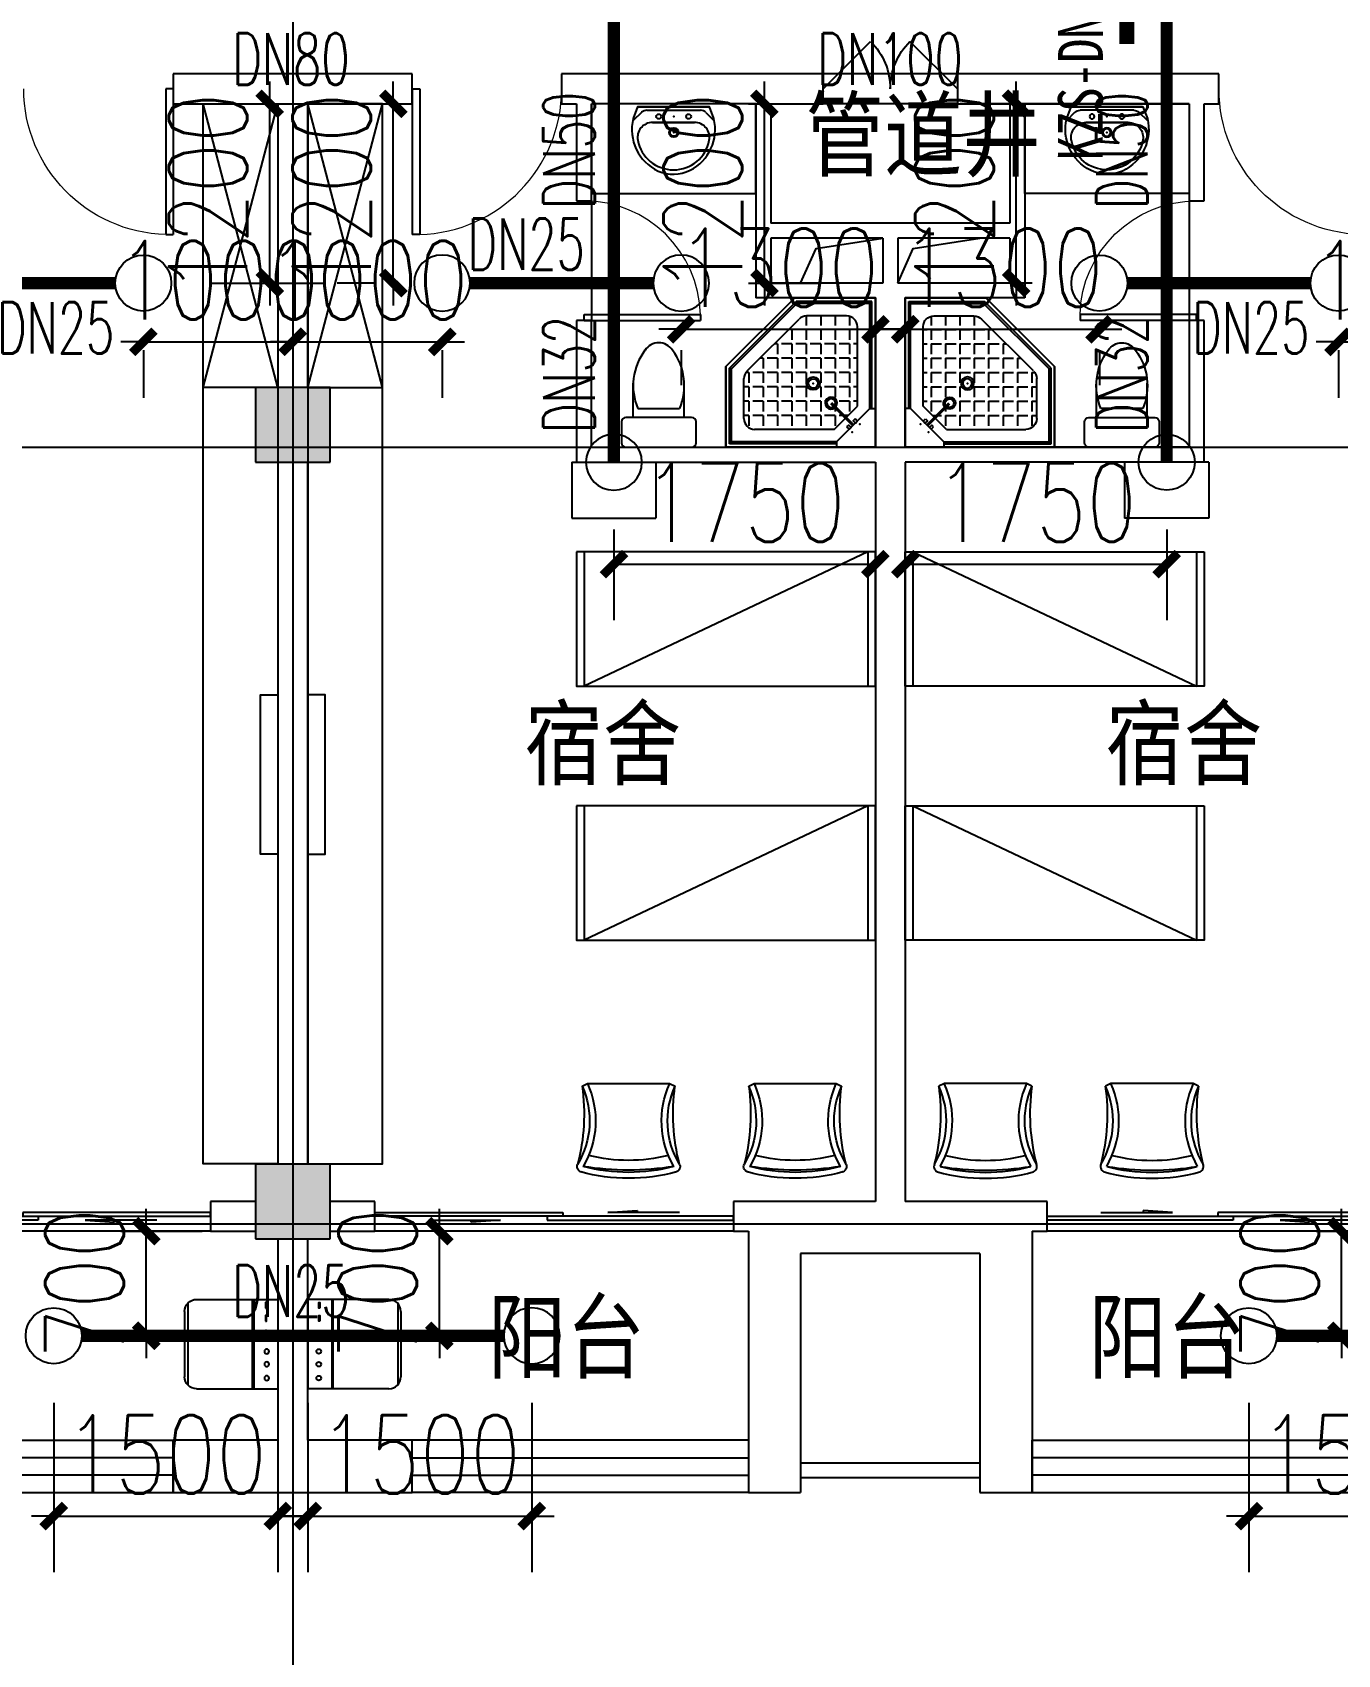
# Model space of a CAD drawing. Extents: x 0 to 2838408, y -923048 to 203859.
# Drawn here: x 2687520 to 2696256, y -549743 to -538880 of the extents above; entities that cross this region are included whole.
import ezdxf
from ezdxf.enums import TextEntityAlignment as Align

# ---------------------------------------------------------------- set-up
doc = ezdxf.new("R2010")
doc.units = 0
doc.header["$LTSCALE"] = 1000
for name, color, linetype in [('A-Fixt', 81, 'Continuous'), ('CLAYER', 7, 'Continuous'), ('COLUMN', 9, 'Continuous'), ('DOOR_FIRE', 4, 'Continuous'), ('DOTE', 8, 'Continuous'), ('E2-栏杆', 92, 'Continuous'), ('EQUIP_喷头', 7, 'Continuous'), ('PIPE-喷淋', 6, 'Continuous'), ('PUB_HATCH', 8, 'Continuous'), ('PUB_TEXT', 7, 'Continuous'), ('TEXT_喷淋', 7, 'Continuous'), ('TWT_DIM', 3, 'Continuous'), ('WALL', 9, 'Continuous'), ('WINDOW', 4, 'Continuous'), ('XREF', 8, 'Continuous'), ('抗震支吊架', 2, 'Continuous'), ('洁具', 213, 'Continuous'), ('配景', 3, 'Continuous')]:
    doc.layers.add(name, color=color, linetype=linetype)
doc.styles.add('_TCH_DIM_T3', font='SIMPLEX', dxfattribs={"width": 0.75, "bigfont": 'HZTXT'})
doc.styles.add('_TWT_PIPEDN', font='SIMPLEX', dxfattribs={"width": 0.8, "height": 2.3, "bigfont": 'HZTXT'})
doc.styles.add('kzcad', font='', dxfattribs={"width": 0.8})
doc.styles.get("Standard").update_dxf_attribs({"font": 'geniso.shx', "bigfont": 'hztxt.shx'})
doc.styles.get('kzcad').set_extended_font_data('SimSun')
doc.dimstyles.new('_TWT_ARCH&&150', dxfattribs={"dimtxt": 525, "dimasz": 150, "dimexe": 375, "dimexo": 450, "dimgap": 150, "dimtad": 1, "dimdec": 0, "dimzin": 0, "dimdsep": 46, "dimtxsty": '_TCH_DIM_T3', "dimblk": 'ARCHTICK', "dimcen": 0.09, "dimclrt": 7, "dimazin": 2, "dimtfac": 1, "dimtdec": 0, "dimtix": 1, "dimtmove": 2, "dimatfit": 3, "dimfxl": 1, "dimtolj": 1, "dimtzin": 0, "dimarcsym": 0})

# ---------------------------------------------------------------- blocks, each defined once
blk = doc.blocks.new('1F平面-CAD导入_dwg_Drawing4_t3_dwg_$plan$00001613-474159-1F-927810-1F')
at = {"layer": '洁具'}
for p, q in [((-30, 250), (-170, 250)), ((-200, 170), (-430, 170)), ((-260, -140), (-260, 140)), ((-200, -170), (-200, -220)), ((-170, -250), (-30, -250))]:
    blk.add_line(p, q, dxfattribs=at)
for points in [[(-200, 220), (-200, 170), (-200, -170), (-430, -170)], [(0, -220), (0, 220)]]:
    blk.add_lwpolyline(points, dxfattribs=at)
for centre, radius, start, end in [((-170, 220), 30, 90, 180), ((-30, 220), 30, 0, 90), ((-413, -227), 398, 67.4505, 126.6381), ((-590, 0), 110, 123.4509, 236.5491), ((-413, 227), 398, 233.3619, 292.5495), ((-170, -220), 30, 180, 270), ((-30, -220), 30, 270, 0)]:
    blk.add_arc(centre, radius, start, end, dxfattribs=at)
blk = doc.blocks.new('$lvtry$00000169')
at = {"color": 0}
for p, q in [((259, -36), (259, 0)), ((259, -36), (36, -259)), ((259, -24), (976, -24)), ((259, -36), (964, -36)), ((964, -36), (976, -24)), ((964, -36), (964, -525)), ((976, -24), (976, -530)), ((276, -120), (120, -276)), ((144, -151), (291, -298)), ((151, -144), (298, -291)), ((183, -213), (205, -213)), ((220, -213), (243, -213)), ((270, -213), (270, -143)), ((270, -213), (340, -213)), ((276, -120), (808, -120)), ((366, -213), (366, -143)), ((366, -213), (436, -213)), ((462, -213), (462, -143)), ((462, -213), (532, -213)), ((558, -213), (558, -143)), ((558, -213), (628, -213)), ((655, -213), (655, -143)), ((655, -213), (725, -213)), ((751, -213), (751, -143)), ((751, -213), (821, -213)), ((847, -213), (847, -143)), ((847, -213), (880, -213)), ((880, -192), (880, -460)), ((36, -259), (0, -259)), ((24, -259), (24, -976)), ((36, -259), (36, -964)), ((120, -276), (120, -808)), ((120, -309), (147, -309)), ((173, -309), (173, -239)), ((173, -309), (243, -309)), ((270, -263), (270, -239)), ((334, -309), (340, -309)), ((366, -309), (366, -239)), ((366, -309), (436, -309)), ((462, -309), (462, -239)), ((462, -309), (532, -309)), ((558, -309), (558, -239)), ((558, -309), (628, -309)), ((655, -309), (655, -239)), ((655, -309), (725, -309)), ((751, -309), (751, -239)), ((751, -309), (821, -309)), ((847, -309), (847, -239)), ((847, -309), (880, -309)), ((120, -405), (147, -405)), ((173, -405), (173, -335)), ((173, -405), (243, -405)), ((173, -501), (173, -431)), ((270, -405), (270, -335)), ((270, -405), (340, -405)), ((270, -501), (270, -431)), ((366, -405), (366, -335)), ((366, -405), (379, -405)), ((366, -501), (366, -431)), ((462, -405), (462, -335)), ((462, -405), (532, -405)), ((462, -501), (462, -431)), ((558, -405), (558, -335)), ((558, -405), (628, -405)), ((558, -501), (558, -431)), ((655, -405), (655, -335)), ((655, -405), (725, -405)), ((655, -501), (655, -431)), ((751, -405), (751, -335)), ((751, -405), (821, -405)), ((751, -501), (751, -431)), ((847, -405), (847, -335)), ((847, -405), (880, -405)), ((847, -501), (847, -431)), ((120, -501), (147, -501)), ((173, -501), (243, -501)), ((173, -598), (173, -528)), ((270, -501), (340, -501)), ((270, -598), (270, -528)), ((366, -501), (436, -501)), ((366, -598), (366, -528)), ((462, -501), (532, -501)), ((462, -598), (462, -528)), ((859, -511), (511, -859)), ((964, -525), (525, -964)), ((976, -530), (530, -976)), ((558, -501), (628, -501)), ((558, -598), (558, -528)), ((655, -501), (725, -501)), ((655, -598), (655, -528)), ((751, -501), (821, -501)), ((751, -598), (751, -528)), ((847, -501), (867, -501)), ((964, -525), (976, -530)), ((120, -598), (147, -598)), ((173, -598), (243, -598)), ((173, -694), (173, -624)), ((270, -598), (340, -598)), ((270, -694), (270, -624)), ((366, -598), (436, -598)), ((366, -694), (366, -624)), ((462, -598), (532, -598)), ((462, -694), (462, -624)), ((558, -598), (628, -598)), ((558, -694), (558, -624)), ((655, -598), (725, -598)), ((655, -694), (655, -624)), ((751, -598), (773, -598)), ((120, -694), (147, -694)), ((173, -694), (243, -694)), ((173, -790), (173, -720)), ((270, -694), (340, -694)), ((270, -790), (270, -720)), ((366, -694), (436, -694)), ((366, -790), (366, -720)), ((462, -694), (532, -694)), ((462, -790), (462, -720)), ((558, -694), (628, -694)), ((558, -790), (558, -720)), ((655, -694), (676, -694)), ((120, -790), (147, -790)), ((173, -790), (243, -790)), ((173, -878), (173, -816)), ((270, -790), (340, -790)), ((270, -880), (270, -816)), ((366, -790), (436, -790)), ((366, -880), (366, -816)), ((462, -790), (532, -790)), ((462, -880), (462, -816)), ((558, -790), (580, -790)), ((36, -964), (24, -976)), ((24, -976), (530, -976)), ((36, -964), (525, -964)), ((192, -880), (460, -880)), ((525, -964), (530, -976))]:
    blk.add_line(p, q, dxfattribs=at)
blk.add_lwpolyline([(0, 0), (0, -1000), (540, -1000), (1000, -540), (1000, 0)], close=True)
for points in [[(0, 0), (0, -1000)], [(0, 0), (1000, 0)], [(1000, 0), (1000, -540)], [(136, -190), (148, -178), (132, -162), (121, -174)], [(190, -136), (178, -148), (162, -132), (174, -121)], [(1000, -540), (540, -1000)], [(0, -1000), (540, -1000)]]:
    blk.add_lwpolyline(points, close=True, dxfattribs=at)
for radius in [43.8, 31.1]:
    blk.add_circle((416, -428), radius, dxfattribs=at)
for centre, radius, start, end in [((808, -192), 72, 0, 90), ((296, -296), 40.6, 142.583, 128.4197), ((296, -296), 28.6, 145.828, 125.6599), ((808, -460), 72, 315, 0), ((192, -808), 72, 180, 270), ((460, -808), 72, 270, 315)]:
    blk.add_arc(centre, radius, start, end, dxfattribs=at)
for p in [(156, -102, 0), (103, -156, 0), (416, -428, 0)]:
    blk.add_point(p, dxfattribs=at)
blk = doc.blocks.new('$lvtry$00000178')
at = {"color": 0}
for p, q in [((-238, 0), (238, 0)), ((-214, -36), (-272, -91)), ((-180, -23), (180, -23)), ((-142, -105), (140, -105)), ((140, -105), (-142, -105)), ((216, -37), (268, -91))]:
    blk.add_line(p, q, dxfattribs=at)
blk.add_lwpolyline([(-104, -430, 0.224698), (110, -425, 0.348046), (269, -79), (239, 0), (-241, 0), (-271, -79, 0.356844)], format="xyb", close=True, dxfattribs=at)
for centre, radius in [((-100, -65), 16.3), ((100, -65), 16.3), ((1, -172), 31.6)]:
    blk.add_circle(centre, radius, dxfattribs=at)
at = {"color": 0, "lineweight": 13}
blk.add_circle((1, -172), 23, dxfattribs=at)
at = {"color": 0}
for centre, radius, start, end in [((-142, -205), 100, 90, 190.5602), ((-180, -73), 50, 90, 133.181), ((140, -205), 100, 349.4398, 90), ((180, -73), 50, 44.5607, 90), ((-1, -179), 243, 190.5602, 349.4398)]:
    blk.add_arc(centre, radius, start, end, dxfattribs=at)
for p in [(0, -65), (1, -172)]:
    blk.add_point(p, dxfattribs=at)
blk = doc.blocks.new('A$C70365C93')
at = {"layer": '洁具'}
blk.add_lwpolyline([(-1900, 2300), (-1900, 1700), (-800, 1700), (-800, 2300)], close=True, dxfattribs=at)
blk.add_blockref('$lvtry$00000178', (-1350, 2280), dxfattribs=at)
at = {"layer": '洁具', "rotation": 180}
blk.add_blockref('$lvtry$00000169', (0, 0), dxfattribs=at)
at = {"layer": '洁具', "extrusion": (0, 0, -1), "xscale": -1, "zscale": -1, "rotation": 90}
blk.add_blockref('1F平面-CAD导入_dwg_Drawing4_t3_dwg_$plan$00001613-474159-1F-927810-1F', (1450, 0), dxfattribs=at)
blk = doc.blocks.new('单人床')
at = {"layer": 'A-Fixt'}
for p, q in [((47774, 13973), (48674, 13973)), ((47774, 12073), (48674, 13973)), ((47774, 12073), (48674, 12073))]:
    blk.add_line(p, q, dxfattribs=at)
blk.add_lwpolyline([(47774, 14023), (48674, 14023), (48674, 12023), (47774, 12023), (47774, 14023)], dxfattribs=at)
blk = doc.blocks.new('CH_AP01')
for p, q in [((-311, 17), (-275, 0)), ((-275, 0), (275, 0)), ((275, 0), (311, 17))]:
    blk.add_line(p, q)
for centre, radius, start, end in [((-307, 555), 37.8, 100.1859, 202.8359), ((0, -579), 1213, 74.7104, 105.2896), ((0, -579), 1173, 75.0287, 104.9713), ((0, -1278), 1857, 80.611, 99.389), ((-824, 250), 603, 335.5038, 30.2691), ((824, 250), 603, 149.7309, 204.4962), ((307, 555), 37.8, 337.1641, 79.8141), ((-1658, 202), 1360, 352.1659, 14.4283), ((-824, 250), 563, 335.5038, 31.0903), ((0, -579), 1093, 75.8767, 104.1233), ((824, 250), 563, 148.9097, 204.4962), ((1658, 202), 1360, 165.5717, 187.8341)]:
    blk.add_arc(centre, radius, start, end)
blk = doc.blocks.new('A$C61295E98')
at = {"color": 3}
for p, q in [((544, 598), (0, 598)), ((0, 598), (0, 0)), ((161, 598), (161, 0)), ((170, 0), (170, 598)), ((603, 572), (603, 26)), ((624, 518), (624, 80)), ((544, 0), (0, 0))]:
    blk.add_line(p, q, dxfattribs=at)
for points in [[(82, 540), (75, 540), (75, 577), (82, 577)], [(82, 453), (75, 453), (75, 490), (82, 490)], [(82, 353), (75, 353), (75, 389), (82, 389)]]:
    blk.add_lwpolyline(points, close=True, dxfattribs=at)
for centre in [(74, 250), (74, 164), (74, 71)]:
    blk.add_circle(centre, 15.7, dxfattribs=at)
for centre, start, end in [((544, 518), 360, 90), ((544, 80), 270, 0)]:
    blk.add_arc(centre, 80, start, end, dxfattribs=at)
blk = doc.blocks.new('宿舍')
at = {"layer": 'A-Fixt'}
for p, q in [((47854, 13802), (48354, 15702)), ((48354, 13802), (47854, 15702)), ((47854, 13802), (48354, 13802))]:
    blk.add_line(p, q, dxfattribs=at)
for points in [[(47854, 8602), (48354, 8602), (48354, 15702), (47854, 15702)], [(47854, 10676), (47970, 10676), (47970, 11743), (47854, 11743)]]:
    blk.add_lwpolyline(points, close=True, dxfattribs=at)
at = {"xscale": -1, "rotation": 90}
for p in [(63677, 60475), (63677, 58775)]:
    blk.add_blockref('单人床', p, dxfattribs=at)
at = {"layer": 'A-Fixt', "xscale": -1, "rotation": 180}
for p in [(50002, 9140), (51117, 9140)]:
    blk.add_blockref('CH_AP01', p, dxfattribs=at)
at = {"layer": '配景', "color": 252}
blk.add_blockref('A$C61295E98', (47854, 7097), dxfattribs=at)
blk = doc.blocks.new('$DorLib2D$00000131')
at = {"color": 0, "linetype": 'Continuous'}
for p, q in [((0.15, 0.125), (0.2319, 0.1973)), ((0.2319, 0.1973), (0.2319, 0.125)), ((-0.5, 0.125), (-0.5, 0)), ((0.0192, 0.125), (-0.5, 0.125)), ((0.0192, 0), (0.0192, 0.125)), ((0.35, 0.125), (0.15, 0.125)), ((-0.5, 0), (0.0192, 0)), ((-0.024, 0), (0.5, 0)), ((-0.024, -0.125), (-0.024, 0)), ((0.5, 0), (0.5, -0.125)), ((-0.35, -0.125), (-0.15, -0.125)), ((-0.2319, -0.1973), (-0.2319, -0.125)), ((-0.15, -0.125), (-0.2319, -0.1973)), ((0.5, -0.125), (-0.024, -0.125))]:
    blk.add_line(p, q, dxfattribs=at)
blk = doc.blocks.new('$WINLIB2D$00000001')
at = {"color": 0}
for points in [[(-0.5, 0.5), (-0.5, -0.5)], [(-0.5, 0.5), (0.5, 0.5)], [(0.5, -0.5), (0.5, 0.5)], [(0.5, 0.1667), (-0.5, 0.1667)], [(0.5, -0.1667), (-0.5, -0.1667)], [(-0.5, -0.5), (0.5, -0.5)]]:
    blk.add_lwpolyline(points, dxfattribs=at)
blk = doc.blocks.new('$DorLib2D$00000116')
at = {"color": 0}
for p, q in [((-0.5, 0), (-0.146, 0.354)), ((0.5, 0), (0.146, 0.354))]:
    blk.add_line(p, q, dxfattribs=at)
for centre, start, end in [((-0.5, 0), 0, 45), ((0.5, 0), 135, 180)]:
    blk.add_arc(centre, 0.5, start, end, dxfattribs=at)
blk = doc.blocks.new('$DorLib2D$00000001')
for p, q in [((0.45, 0.975), (0.5, 0.975)), ((0.45, 0), (0.45, 0.975)), ((0.5, 0), (0.5, 0.975)), ((0.5, 0), (0.45, 0))]:
    blk.add_line(p, q)
at = {"lineweight": 13}
blk.add_arc((0.475, 0), 0.975, 91.4693, 180, dxfattribs=at)
blk = doc.blocks.new('3F1')
at = {"layer": 'PUB_HATCH'}
for points in [[(2352966.7, -541758.3), (2353466.7, -541758.3), (2353466.7, -541258.3), (2352966.7, -541258.3)], [(2352966.7, -546958.3), (2353466.7, -546958.3), (2353466.7, -546458.3), (2352966.7, -546458.3)]]:
    blk.add_hatch(color=256, dxfattribs=at).paths.add_polyline_path(points)
for points in [[(2356616.7, -540558.3), (2356720.3, -540328), (2357166.7, -540258.3)], [(2357266.7, -540558.3), (2357370.3, -540328), (2357816.7, -540258.3)]]:
    blk.add_lwpolyline(points)
at = {"layer": 'COLUMN'}
for p, q in [((2353466.7, -541258.3), (2352966.7, -541258.3)), ((2352966.7, -541258.3), (2352966.7, -541758.3)), ((2353466.7, -541758.3), (2353466.7, -541258.3)), ((2352966.7, -541758.3), (2353466.7, -541758.3)), ((2353466.7, -546458.3), (2352966.7, -546458.3)), ((2352966.7, -546458.3), (2352966.7, -546958.3)), ((2353466.7, -546958.3), (2353466.7, -546458.3)), ((2352966.7, -546958.3), (2353466.7, -546958.3))]:
    blk.add_line(p, q, dxfattribs=at)
at = {"layer": 'DOOR_FIRE'}
for p, q in [((2357666.7, -539158.3), (2356766.7, -539158.3)), ((2357666.7, -539358.3), (2356766.7, -539358.3))]:
    blk.add_line(p, q, dxfattribs=at)
at = {"layer": 'DOTE'}
for p, q in [((2353216.7, -467258.3), (2353216.7, -550458.3)), ((2343216.7, -541658.3), (2453916.7, -541658.3)), ((2343216.7, -546858.3), (2453916.7, -546858.3)), ((2343216.7, -546858.3), (2453916.7, -546858.3))]:
    blk.add_line(p, q, dxfattribs=at)
at = {"layer": 'E2-栏杆'}
for points in [[(2356616.7, -548458.3), (2357816.7, -548458.3)], [(2356616.7, -548558.3), (2357816.7, -548558.3)]]:
    blk.add_lwpolyline(points, dxfattribs=at)
at = {"layer": 'WALL'}
for p, q in [((2353216.7, -539158.3), (2352416.7, -539158.3)), ((2352416.7, -539158.3), (2352416.7, -539358.3)), ((2354016.7, -539158.3), (2353216.7, -539158.3)), ((2354016.7, -539358.3), (2354016.7, -539158.3)), ((2355116.7, -539158.3), (2355016.7, -539158.3)), ((2355016.7, -539158.3), (2355016.7, -539358.3)), ((2356316.7, -539158.3), (2355116.7, -539158.3)), ((2356766.7, -539158.3), (2356316.7, -539158.3)), ((2356766.7, -539358.3), (2356766.7, -539158.3)), ((2358116.7, -539158.3), (2357666.7, -539158.3)), ((2357666.7, -539158.3), (2357666.7, -539358.3)), ((2359316.7, -539158.3), (2358116.7, -539158.3)), ((2359416.7, -539158.3), (2359316.7, -539158.3)), ((2359416.7, -539358.3), (2359416.7, -539158.3)), ((2352416.7, -539358.3), (2353116.7, -539358.3)), ((2353116.7, -539358.3), (2353116.7, -541258.3)), ((2353316.7, -539358.3), (2354016.7, -539358.3)), ((2353316.7, -539358.3), (2353316.7, -541258.3)), ((2355016.7, -539358.3), (2355116.7, -539358.3)), ((2355116.7, -539358.3), (2355116.7, -540008.3)), ((2356316.7, -539358.3), (2355216.7, -539358.3)), ((2355216.7, -540008.3), (2355216.7, -539358.3)), ((2356316.7, -539358.3), (2356316.7, -540158.3)), ((2356416.7, -539358.3), (2356766.7, -539358.3)), ((2356416.7, -539358.3), (2356416.7, -540158.3)), ((2357666.7, -539358.3), (2358016.7, -539358.3)), ((2358016.7, -539358.3), (2358016.7, -540158.3)), ((2359216.7, -539358.3), (2358116.7, -539358.3)), ((2358116.7, -539358.3), (2358116.7, -540158.3)), ((2359216.7, -539358.3), (2359216.7, -540008.3)), ((2359316.7, -540008.3), (2359316.7, -539358.3)), ((2359316.7, -539358.3), (2359416.7, -539358.3)), ((2355116.7, -540008.3), (2355216.7, -540008.3)), ((2359216.7, -540008.3), (2359316.7, -540008.3)), ((2356316.7, -540158.3), (2356316.7, -540658.3)), ((2357216.7, -540158.3), (2356416.7, -540158.3)), ((2358016.7, -540158.3), (2357216.7, -540158.3)), ((2358116.7, -540158.3), (2358116.7, -540658.3)), ((2357166.7, -540258.3), (2356416.7, -540258.3)), ((2356416.7, -540258.3), (2356416.7, -540558.3)), ((2357166.7, -540258.3), (2357166.7, -540558.3)), ((2358016.7, -540258.3), (2357266.7, -540258.3)), ((2357266.7, -540258.3), (2357266.7, -540558.3)), ((2358016.7, -540258.3), (2358016.7, -540558.3)), ((2357166.7, -540558.3), (2356416.7, -540558.3)), ((2358016.7, -540558.3), (2357266.7, -540558.3)), ((2357116.7, -540658.3), (2356316.7, -540658.3)), ((2357116.7, -540658.3), (2357116.7, -541658.3)), ((2357316.7, -540658.3), (2357316.7, -541658.3)), ((2358116.7, -540658.3), (2357316.7, -540658.3)), ((2355216.7, -540808.3), (2355116.7, -540808.3)), ((2355116.7, -540808.3), (2355116.7, -541758.3)), ((2355216.7, -541658.3), (2355216.7, -540808.3)), ((2359316.7, -540808.3), (2359216.7, -540808.3)), ((2359216.7, -540808.3), (2359216.7, -541658.3)), ((2359316.7, -541758.3), (2359316.7, -540808.3)), ((2355216.7, -541658.3), (2357116.7, -541658.3)), ((2359216.7, -541658.3), (2357316.7, -541658.3)), ((2353116.7, -541758.3), (2353116.7, -546458.3)), ((2353316.7, -541758.3), (2353316.7, -546458.3)), ((2355116.7, -541758.3), (2357116.7, -541758.3)), ((2357116.7, -541758.3), (2357116.7, -546708.3)), ((2359316.7, -541758.3), (2357316.7, -541758.3)), ((2357316.7, -541758.3), (2357316.7, -546708.3)), ((2352966.7, -546708.3), (2352666.7, -546708.3)), ((2352666.7, -546708.3), (2352666.7, -546908.3)), ((2353766.7, -546708.3), (2353466.7, -546708.3)), ((2353766.7, -546908.3), (2353766.7, -546708.3)), ((2356516.7, -546708.3), (2356166.7, -546708.3)), ((2356166.7, -546708.3), (2356166.7, -546908.3)), ((2357116.7, -546708.3), (2356516.7, -546708.3)), ((2357916.7, -546708.3), (2357316.7, -546708.3)), ((2358266.7, -546708.3), (2357916.7, -546708.3)), ((2358266.7, -546908.3), (2358266.7, -546708.3)), ((2352666.7, -546908.3), (2352966.7, -546908.3)), ((2353116.7, -546958.3), (2353116.7, -548308.3)), ((2353316.7, -546958.3), (2353316.7, -548308.3)), ((2353466.7, -546908.3), (2353766.7, -546908.3)), ((2356166.7, -546908.3), (2356266.7, -546908.3)), ((2356266.7, -546908.3), (2356266.7, -548308.3)), ((2358166.7, -546908.3), (2358166.7, -548308.3)), ((2358166.7, -546908.3), (2358266.7, -546908.3)), ((2356616.7, -547058.3), (2356616.7, -548658.3)), ((2357216.7, -547058.3), (2356616.7, -547058.3)), ((2357816.7, -547058.3), (2357216.7, -547058.3)), ((2357816.7, -547058.3), (2357816.7, -548658.3)), ((2353116.7, -548308.3), (2352416.7, -548308.3)), ((2352416.7, -548308.3), (2352416.7, -548658.3)), ((2354016.7, -548308.3), (2353316.7, -548308.3)), ((2354016.7, -548658.3), (2354016.7, -548308.3)), ((2356266.7, -548308.3), (2356266.7, -548658.3)), ((2358166.7, -548658.3), (2358166.7, -548308.3)), ((2352416.7, -548658.3), (2353216.7, -548658.3)), ((2353216.7, -548658.3), (2354016.7, -548658.3)), ((2356266.7, -548658.3), (2356616.7, -548658.3)), ((2357816.7, -548658.3), (2358166.7, -548658.3))]:
    blk.add_line(p, q, dxfattribs=at)
at = {"layer": 'WINDOW'}
for p, q in [((2355216.7, -540008.3), (2355216.7, -540808.3)), ((2359216.7, -540008.3), (2359216.7, -540808.3)), ((2352666.7, -546908.3), (2350266.7, -546908.3)), ((2356166.7, -546908.3), (2353766.7, -546908.3)), ((2360666.7, -546908.3), (2358266.7, -546908.3))]:
    blk.add_line(p, q, dxfattribs=at)
at = {"xscale": -1, "rotation": 359.9999999999999}
for name, p in [('宿舍', (2400970.6, -555059.9)), ('A$C70365C93', (2357316.7, -541658.3)), ('宿舍', (2408970.6, -555059.9))]:
    blk.add_blockref(name, p, dxfattribs=at)
for name, p in [('宿舍', (2305462.9, -555059.9)), ('A$C70365C93', (2357116.7, -541658.3))]:
    blk.add_blockref(name, p)
at = {"layer": 'DOOR_FIRE', "xscale": 900, "yscale": -900, "zscale": 200, "rotation": 179.9999999994664}
blk.add_blockref('$DorLib2D$00000116', (2357216.7, -539258.3), dxfattribs=at)
at = {"layer": 'WINDOW', "yscale": -1000}
for p, xscale, zscale in [((2351916.7, -539258.3), 1000, 1000), ((2354516.7, -539258.3), -1000, -1000), ((2359916.7, -539258.3), 1000, 1000)]:
    blk.add_blockref('$DorLib2D$00000001', p, dxfattribs=dict(at, xscale=xscale, zscale=zscale))
at = {"layer": 'WINDOW'}
for name, p, xscale, yscale, zscale, rotation in [('$DorLib2D$00000001', (2355166.7, -540408.3), 800, 800, 800, 269.9999999994664), ('$DorLib2D$00000001', (2359266.7, -540408.3), 800, -800, 800, 269.9999999994664), ('$DorLib2D$00000131', (2351466.7, -546808.3), -2400, 200, -2400, 180), ('$DorLib2D$00000131', (2354966.7, -546808.3), 2400, 200, 2400, 180), ('$DorLib2D$00000131', (2359466.7, -546808.3), -2400, 200, -2400, 180), ('$WINLIB2D$00000001', (2351291.7, -548483.3), -2249.999999993481, -350, -2249.999999993481, 180), ('$WINLIB2D$00000001', (2355141.7, -548483.3), 2249.999999993481, -350, 2249.999999993481, 180.000000000003), ('$WINLIB2D$00000001', (2359291.7, -548483.3), -2249.999999993481, -350, -2249.999999993481, 180)]:
    blk.add_blockref(name, p, dxfattribs=dict(at, xscale=xscale, yscale=yscale, zscale=zscale, rotation=rotation))
at = {"layer": 'CLAYER'}
blk.add_text('管道井', height=525, dxfattribs=at).set_placement((2356649.1, -539845.3))
at = {"layer": 'PUB_TEXT'}
for s, p in [('宿舍', (2354767.4, -543922.1)), ('宿舍', (2358657.4, -543922.1)), ('阳台', (2354523.9, -547896.3)), ('阳台', (2358543.8, -547896.3))]:
    blk.add_text(s, height=525, dxfattribs=at).set_placement(p)
blk = doc.blocks.new('_ArchTick')
at = {"color": 0, "linetype": 'ByBlock', "const_width": 0.4}
blk.add_lwpolyline([(-0.5, -0.5), (0.5, 0.5)], dxfattribs=at)
blk = doc.blocks.new('*D2176')
at = {"layer": 'Defpoints', "color": 0, "linetype": 'ByBlock', "transparency": 16777216}
for p in [(2693363, -540558), (2694663, -540558), (2694663, -540868)]:
    blk.add_point(p, dxfattribs=at)
at = {"layer": 'TWT_DIM', "color": 0, "linetype": 'ByBlock', "lineweight": -2, "transparency": 16777216}
for p, q in [((2693363, -540868), (2693213, -540868)), ((2693363, -540868), (2694663, -540868)), ((2694663, -540868), (2694813, -540868)), ((2693363, -541008), (2693363, -541243)), ((2694663, -541008), (2694663, -541243))]:
    blk.add_line(p, q, dxfattribs=at)
at = {"layer": 'TWT_DIM', "color": 0, "linetype": 'ByBlock', "lineweight": -2, "transparency": 16777216, "xscale": 150, "yscale": 150, "zscale": 150}
blk.add_blockref('_ArchTick', (2693363, -540868), dxfattribs=at)
at = {"layer": 'TWT_DIM', "color": 0, "linetype": 'ByBlock', "lineweight": -2, "transparency": 16777216, "xscale": 150, "yscale": 150, "zscale": 150, "rotation": 180}
blk.add_blockref('_ArchTick', (2694663, -540868), dxfattribs=at)
at = {"layer": 'TWT_DIM', "color": 7, "linetype": 'ByBlock', "transparency": 16777216, "insert": (2694013, -540456), "char_height": 525, "attachment_point": 5, "style": '_TCH_DIM_T3'}
blk.add_mtext('\\A1;1300', dxfattribs=at)
blk = doc.blocks.new('*D2177')
at = {"layer": 'Defpoints', "color": 0, "linetype": 'ByBlock', "transparency": 16777216}
for p in [(2691863, -540558), (2693163, -540558), (2693163, -540868)]:
    blk.add_point(p, dxfattribs=at)
at = {"layer": 'TWT_DIM', "color": 0, "linetype": 'ByBlock', "lineweight": -2, "transparency": 16777216}
for p, q in [((2691863, -540868), (2691713, -540868)), ((2691863, -540868), (2693163, -540868)), ((2693163, -540868), (2693313, -540868)), ((2691863, -541008), (2691863, -541243)), ((2693163, -541008), (2693163, -541243))]:
    blk.add_line(p, q, dxfattribs=at)
at = {"layer": 'TWT_DIM', "color": 0, "linetype": 'ByBlock', "lineweight": -2, "transparency": 16777216, "xscale": 150, "yscale": 150, "zscale": 150}
blk.add_blockref('_ArchTick', (2691863, -540868), dxfattribs=at)
at = {"layer": 'TWT_DIM', "color": 0, "linetype": 'ByBlock', "lineweight": -2, "transparency": 16777216, "xscale": 150, "yscale": 150, "zscale": 150, "rotation": 180}
blk.add_blockref('_ArchTick', (2693163, -540868), dxfattribs=at)
at = {"layer": 'TWT_DIM', "color": 7, "linetype": 'ByBlock', "transparency": 16777216, "insert": (2692513, -540456), "char_height": 525, "attachment_point": 5, "style": '_TCH_DIM_T3'}
blk.add_mtext('\\A1;1300', dxfattribs=at)
blk = doc.blocks.new('*D2219')
at = {"layer": 'Defpoints', "color": 0, "linetype": 'ByBlock', "transparency": 16777216}
for p in [(2695663, -547608), (2697163, -547608), (2697163, -548816)]:
    blk.add_point(p, dxfattribs=at)
at = {"layer": 'TWT_DIM', "color": 0, "linetype": 'ByBlock', "lineweight": -2, "transparency": 16777216}
for p, q in [((2695663, -548058), (2695663, -549191)), ((2697163, -548058), (2697163, -549191)), ((2695663, -548816), (2695513, -548816)), ((2695663, -548816), (2697163, -548816)), ((2697163, -548816), (2697313, -548816))]:
    blk.add_line(p, q, dxfattribs=at)
at = {"layer": 'TWT_DIM', "color": 0, "linetype": 'ByBlock', "lineweight": -2, "transparency": 16777216, "xscale": 150, "yscale": 150, "zscale": 150}
blk.add_blockref('_ArchTick', (2695663, -548816), dxfattribs=at)
at = {"layer": 'TWT_DIM', "color": 0, "linetype": 'ByBlock', "lineweight": -2, "transparency": 16777216, "xscale": 150, "yscale": 150, "zscale": 150, "rotation": 180}
blk.add_blockref('_ArchTick', (2697163, -548816), dxfattribs=at)
at = {"layer": 'TWT_DIM', "color": 7, "linetype": 'ByBlock', "transparency": 16777216, "insert": (2696413, -548403), "char_height": 525, "attachment_point": 5, "style": '_TCH_DIM_T3'}
blk.add_mtext('\\A1;1500', dxfattribs=at)
blk = doc.blocks.new('*D2220')
at = {"layer": 'Defpoints', "color": 0, "linetype": 'ByBlock', "transparency": 16777216}
for p in [(2695663, -546908), (2696282, -546908), (2695663, -547608)]:
    blk.add_point(p, dxfattribs=at)
at = {"layer": 'TWT_DIM', "color": 0, "linetype": 'ByBlock', "lineweight": -2, "transparency": 16777216}
for p, q in [((2696282, -546908), (2696282, -546758)), ((2696113, -546908), (2696657, -546908)), ((2696282, -547608), (2696282, -546908)), ((2696113, -547608), (2696657, -547608)), ((2696282, -547608), (2696282, -547758))]:
    blk.add_line(p, q, dxfattribs=at)
at = {"layer": 'TWT_DIM', "color": 0, "linetype": 'ByBlock', "lineweight": -2, "transparency": 16777216, "xscale": 150, "yscale": 150, "zscale": 150}
for p, rotation in [((2696282, -546908), 270), ((2696282, -547608), 90)]:
    blk.add_blockref('_ArchTick', p, dxfattribs=dict(at, rotation=rotation))
at = {"layer": 'TWT_DIM', "color": 7, "linetype": 'ByBlock', "transparency": 16777216, "insert": (2695869, -547258), "char_height": 525, "attachment_point": 5, "rotation": 90, "style": '_TCH_DIM_T3'}
blk.add_mtext('\\A1;700', dxfattribs=at)
blk = doc.blocks.new('*D2221')
at = {"layer": 'Defpoints', "color": 0, "linetype": 'ByBlock', "transparency": 16777216}
for p in [(2689363, -547608), (2690863, -547608), (2690863, -548816)]:
    blk.add_point(p, dxfattribs=at)
at = {"layer": 'TWT_DIM', "color": 0, "linetype": 'ByBlock', "lineweight": -2, "transparency": 16777216}
for p, q in [((2689363, -548058), (2689363, -549191)), ((2690863, -548058), (2690863, -549191)), ((2689363, -548816), (2689213, -548816)), ((2689363, -548816), (2690863, -548816)), ((2690863, -548816), (2691013, -548816))]:
    blk.add_line(p, q, dxfattribs=at)
at = {"layer": 'TWT_DIM', "color": 0, "linetype": 'ByBlock', "lineweight": -2, "transparency": 16777216, "xscale": 150, "yscale": 150, "zscale": 150}
blk.add_blockref('_ArchTick', (2689363, -548816), dxfattribs=at)
at = {"layer": 'TWT_DIM', "color": 0, "linetype": 'ByBlock', "lineweight": -2, "transparency": 16777216, "xscale": 150, "yscale": 150, "zscale": 150, "rotation": 180}
blk.add_blockref('_ArchTick', (2690863, -548816), dxfattribs=at)
at = {"layer": 'TWT_DIM', "color": 7, "linetype": 'ByBlock', "transparency": 16777216, "insert": (2690113, -548403), "char_height": 525, "attachment_point": 5, "style": '_TCH_DIM_T3'}
blk.add_mtext('\\A1;1500', dxfattribs=at)
blk = doc.blocks.new('*D2222')
at = {"layer": 'Defpoints', "color": 0, "linetype": 'ByBlock', "transparency": 16777216}
for p in [(2690244, -546908), (2690863, -546908), (2690863, -547608)]:
    blk.add_point(p, dxfattribs=at)
at = {"layer": 'TWT_DIM', "color": 0, "linetype": 'ByBlock', "lineweight": -2, "transparency": 16777216}
for p, q in [((2690244, -546908), (2690244, -546758)), ((2690413, -546908), (2689869, -546908)), ((2690244, -547608), (2690244, -546908)), ((2690413, -547608), (2689869, -547608)), ((2690244, -547608), (2690244, -547758))]:
    blk.add_line(p, q, dxfattribs=at)
at = {"layer": 'TWT_DIM', "color": 0, "linetype": 'ByBlock', "lineweight": -2, "transparency": 16777216, "xscale": 150, "yscale": 150, "zscale": 150}
for p, rotation in [((2690244, -546908), 270), ((2690244, -547608), 90)]:
    blk.add_blockref('_ArchTick', p, dxfattribs=dict(at, rotation=rotation))
at = {"layer": 'TWT_DIM', "color": 7, "linetype": 'ByBlock', "transparency": 16777216, "insert": (2689831, -547258), "char_height": 525, "attachment_point": 5, "rotation": 90, "style": '_TCH_DIM_T3'}
blk.add_mtext('\\A1;700', dxfattribs=at)
blk = doc.blocks.new('*D2223')
at = {"layer": 'Defpoints', "color": 0, "linetype": 'ByBlock', "transparency": 16777216}
for p in [(2687663, -547608), (2689163, -547608), (2689163, -548816)]:
    blk.add_point(p, dxfattribs=at)
at = {"layer": 'TWT_DIM', "color": 0, "linetype": 'ByBlock', "lineweight": -2, "transparency": 16777216}
for p, q in [((2687663, -548058), (2687663, -549191)), ((2689163, -548058), (2689163, -549191)), ((2687663, -548816), (2687513, -548816)), ((2687663, -548816), (2689163, -548816)), ((2689163, -548816), (2689313, -548816))]:
    blk.add_line(p, q, dxfattribs=at)
at = {"layer": 'TWT_DIM', "color": 0, "linetype": 'ByBlock', "lineweight": -2, "transparency": 16777216, "xscale": 150, "yscale": 150, "zscale": 150}
blk.add_blockref('_ArchTick', (2687663, -548816), dxfattribs=at)
at = {"layer": 'TWT_DIM', "color": 0, "linetype": 'ByBlock', "lineweight": -2, "transparency": 16777216, "xscale": 150, "yscale": 150, "zscale": 150, "rotation": 180}
blk.add_blockref('_ArchTick', (2689163, -548816), dxfattribs=at)
at = {"layer": 'TWT_DIM', "color": 7, "linetype": 'ByBlock', "transparency": 16777216, "insert": (2688413, -548403), "char_height": 525, "attachment_point": 5, "style": '_TCH_DIM_T3'}
blk.add_mtext('\\A1;1500', dxfattribs=at)
blk = doc.blocks.new('*D2224')
at = {"layer": 'Defpoints', "color": 0, "linetype": 'ByBlock', "transparency": 16777216}
for p in [(2687663, -546908), (2688282, -546908), (2687663, -547608)]:
    blk.add_point(p, dxfattribs=at)
at = {"layer": 'TWT_DIM', "color": 0, "linetype": 'ByBlock', "lineweight": -2, "transparency": 16777216}
for p, q in [((2688282, -546908), (2688282, -546758)), ((2688113, -546908), (2688657, -546908)), ((2688282, -547608), (2688282, -546908)), ((2688113, -547608), (2688657, -547608)), ((2688282, -547608), (2688282, -547758))]:
    blk.add_line(p, q, dxfattribs=at)
at = {"layer": 'TWT_DIM', "color": 0, "linetype": 'ByBlock', "lineweight": -2, "transparency": 16777216, "xscale": 150, "yscale": 150, "zscale": 150}
for p, rotation in [((2688282, -546908), 270), ((2688282, -547608), 90)]:
    blk.add_blockref('_ArchTick', p, dxfattribs=dict(at, rotation=rotation))
at = {"layer": 'TWT_DIM', "color": 7, "linetype": 'ByBlock', "transparency": 16777216, "insert": (2687869, -547258), "char_height": 525, "attachment_point": 5, "rotation": 90, "style": '_TCH_DIM_T3'}
blk.add_mtext('\\A1;700', dxfattribs=at)
blk = doc.blocks.new('*D2227')
at = {"layer": 'Defpoints', "color": 0, "linetype": 'ByBlock', "transparency": 16777216}
for p in [(2693363, -541758), (2695113, -541758), (2695113, -542441)]:
    blk.add_point(p, dxfattribs=at)
at = {"layer": 'TWT_DIM', "color": 0, "linetype": 'ByBlock', "lineweight": -2, "transparency": 16777216}
for p, q in [((2693363, -542208), (2693363, -542816)), ((2695113, -542208), (2695113, -542816)), ((2693363, -542441), (2695113, -542441))]:
    blk.add_line(p, q, dxfattribs=at)
at = {"layer": 'TWT_DIM', "color": 0, "linetype": 'ByBlock', "lineweight": -2, "transparency": 16777216, "xscale": 150, "yscale": 150, "zscale": 150, "rotation": 180}
blk.add_blockref('_ArchTick', (2693363, -542441), dxfattribs=at)
at = {"layer": 'TWT_DIM', "color": 0, "linetype": 'ByBlock', "lineweight": -2, "transparency": 16777216, "xscale": 150, "yscale": 150, "zscale": 150}
blk.add_blockref('_ArchTick', (2695113, -542441), dxfattribs=at)
at = {"layer": 'TWT_DIM', "color": 7, "linetype": 'ByBlock', "transparency": 16777216, "insert": (2694238, -542028), "char_height": 525, "attachment_point": 5, "style": '_TCH_DIM_T3'}
blk.add_mtext('\\A1;1750', dxfattribs=at)
blk = doc.blocks.new('*D2228')
at = {"layer": 'Defpoints', "color": 0, "linetype": 'ByBlock', "transparency": 16777216}
for p in [(2696263, -540558), (2697263, -540558), (2697263, -540952)]:
    blk.add_point(p, dxfattribs=at)
at = {"layer": 'TWT_DIM', "color": 0, "linetype": 'ByBlock', "lineweight": -2, "transparency": 16777216}
for p, q in [((2696263, -540952), (2696113, -540952)), ((2696263, -540952), (2697263, -540952)), ((2697263, -540952), (2697413, -540952)), ((2696263, -541008), (2696263, -541327)), ((2697263, -541008), (2697263, -541327))]:
    blk.add_line(p, q, dxfattribs=at)
at = {"layer": 'TWT_DIM', "color": 0, "linetype": 'ByBlock', "lineweight": -2, "transparency": 16777216, "xscale": 150, "yscale": 150, "zscale": 150}
blk.add_blockref('_ArchTick', (2696263, -540952), dxfattribs=at)
at = {"layer": 'TWT_DIM', "color": 0, "linetype": 'ByBlock', "lineweight": -2, "transparency": 16777216, "xscale": 150, "yscale": 150, "zscale": 150, "rotation": 180}
blk.add_blockref('_ArchTick', (2697263, -540952), dxfattribs=at)
at = {"layer": 'TWT_DIM', "color": 7, "linetype": 'ByBlock', "transparency": 16777216, "insert": (2696763, -540539), "char_height": 525, "attachment_point": 5, "style": '_TCH_DIM_T3'}
blk.add_mtext('\\A1;1000', dxfattribs=at)
blk = doc.blocks.new('*D2229')
at = {"layer": 'Defpoints', "color": 0, "linetype": 'ByBlock', "transparency": 16777216}
for p in [(2694105, -539358), (2694663, -539358), (2694663, -540558)]:
    blk.add_point(p, dxfattribs=at)
at = {"layer": 'TWT_DIM', "color": 0, "linetype": 'ByBlock', "lineweight": -2, "transparency": 16777216}
for p, q in [((2694105, -539358), (2694105, -539208)), ((2694213, -539358), (2693730, -539358)), ((2694105, -540558), (2694105, -539358)), ((2694213, -540558), (2693730, -540558)), ((2694105, -540558), (2694105, -540708))]:
    blk.add_line(p, q, dxfattribs=at)
at = {"layer": 'TWT_DIM', "color": 0, "linetype": 'ByBlock', "lineweight": -2, "transparency": 16777216, "xscale": 150, "yscale": 150, "zscale": 150}
for p, rotation in [((2694105, -539358), 270), ((2694105, -540558), 90)]:
    blk.add_blockref('_ArchTick', p, dxfattribs=dict(at, rotation=rotation))
at = {"layer": 'TWT_DIM', "color": 7, "linetype": 'ByBlock', "transparency": 16777216, "insert": (2693692, -539958), "char_height": 525, "attachment_point": 5, "rotation": 90, "style": '_TCH_DIM_T3'}
blk.add_mtext('\\A1;1200', dxfattribs=at)
blk = doc.blocks.new('*D2231')
at = {"layer": 'Defpoints', "color": 0, "linetype": 'ByBlock', "transparency": 16777216}
for p in [(2691413, -541758), (2693163, -541758), (2693163, -542441)]:
    blk.add_point(p, dxfattribs=at)
at = {"layer": 'TWT_DIM', "color": 0, "linetype": 'ByBlock', "lineweight": -2, "transparency": 16777216}
for p, q in [((2691413, -542208), (2691413, -542816)), ((2693163, -542208), (2693163, -542816)), ((2691413, -542441), (2693163, -542441))]:
    blk.add_line(p, q, dxfattribs=at)
at = {"layer": 'TWT_DIM', "color": 0, "linetype": 'ByBlock', "lineweight": -2, "transparency": 16777216, "xscale": 150, "yscale": 150, "zscale": 150, "rotation": 180}
blk.add_blockref('_ArchTick', (2691413, -542441), dxfattribs=at)
at = {"layer": 'TWT_DIM', "color": 0, "linetype": 'ByBlock', "lineweight": -2, "transparency": 16777216, "xscale": 150, "yscale": 150, "zscale": 150}
blk.add_blockref('_ArchTick', (2693163, -542441), dxfattribs=at)
at = {"layer": 'TWT_DIM', "color": 7, "linetype": 'ByBlock', "transparency": 16777216, "insert": (2692288, -542028), "char_height": 525, "attachment_point": 5, "style": '_TCH_DIM_T3'}
blk.add_mtext('\\A1;1750', dxfattribs=at)
blk = doc.blocks.new('*D2232')
at = {"layer": 'Defpoints', "color": 0, "linetype": 'ByBlock', "transparency": 16777216}
for p in [(2689263, -540558), (2690263, -540558), (2690263, -540952)]:
    blk.add_point(p, dxfattribs=at)
at = {"layer": 'TWT_DIM', "color": 0, "linetype": 'ByBlock', "lineweight": -2, "transparency": 16777216}
for p, q in [((2689263, -540952), (2689113, -540952)), ((2689263, -540952), (2690263, -540952)), ((2690263, -540952), (2690413, -540952)), ((2689263, -541008), (2689263, -541327)), ((2690263, -541008), (2690263, -541327))]:
    blk.add_line(p, q, dxfattribs=at)
at = {"layer": 'TWT_DIM', "color": 0, "linetype": 'ByBlock', "lineweight": -2, "transparency": 16777216, "xscale": 150, "yscale": 150, "zscale": 150}
blk.add_blockref('_ArchTick', (2689263, -540952), dxfattribs=at)
at = {"layer": 'TWT_DIM', "color": 0, "linetype": 'ByBlock', "lineweight": -2, "transparency": 16777216, "xscale": 150, "yscale": 150, "zscale": 150, "rotation": 180}
blk.add_blockref('_ArchTick', (2690263, -540952), dxfattribs=at)
at = {"layer": 'TWT_DIM', "color": 7, "linetype": 'ByBlock', "transparency": 16777216, "insert": (2689763, -540539), "char_height": 525, "attachment_point": 5, "style": '_TCH_DIM_T3'}
blk.add_mtext('\\A1;1000', dxfattribs=at)
blk = doc.blocks.new('*D2233')
at = {"layer": 'Defpoints', "color": 0, "linetype": 'ByBlock', "transparency": 16777216}
for p in [(2691863, -539358), (2692420, -539358), (2691863, -540558)]:
    blk.add_point(p, dxfattribs=at)
at = {"layer": 'TWT_DIM', "color": 0, "linetype": 'ByBlock', "lineweight": -2, "transparency": 16777216}
for p, q in [((2692420, -539358), (2692420, -539208)), ((2692313, -539358), (2692795, -539358)), ((2692420, -540558), (2692420, -539358)), ((2692313, -540558), (2692795, -540558)), ((2692420, -540558), (2692420, -540708))]:
    blk.add_line(p, q, dxfattribs=at)
at = {"layer": 'TWT_DIM', "color": 0, "linetype": 'ByBlock', "lineweight": -2, "transparency": 16777216, "xscale": 150, "yscale": 150, "zscale": 150}
for p, rotation in [((2692420, -539358), 270), ((2692420, -540558), 90)]:
    blk.add_blockref('_ArchTick', p, dxfattribs=dict(at, rotation=rotation))
at = {"layer": 'TWT_DIM', "color": 7, "linetype": 'ByBlock', "transparency": 16777216, "insert": (2692008, -539958), "char_height": 525, "attachment_point": 5, "rotation": 90, "style": '_TCH_DIM_T3'}
blk.add_mtext('\\A1;1200', dxfattribs=at)
blk = doc.blocks.new('*D2234')
at = {"layer": 'Defpoints', "color": 0, "linetype": 'ByBlock', "transparency": 16777216}
for p in [(2689936, -539358), (2690263, -539358), (2690263, -540558)]:
    blk.add_point(p, dxfattribs=at)
at = {"layer": 'TWT_DIM', "color": 0, "linetype": 'ByBlock', "lineweight": -2, "transparency": 16777216}
for p, q in [((2689936, -539358), (2689936, -539208)), ((2689813, -539358), (2689561, -539358)), ((2689936, -540558), (2689936, -539358)), ((2689813, -540558), (2689561, -540558)), ((2689936, -540558), (2689936, -540708))]:
    blk.add_line(p, q, dxfattribs=at)
at = {"layer": 'TWT_DIM', "color": 0, "linetype": 'ByBlock', "lineweight": -2, "transparency": 16777216, "xscale": 150, "yscale": 150, "zscale": 150}
for p, rotation in [((2689936, -539358), 270), ((2689936, -540558), 90)]:
    blk.add_blockref('_ArchTick', p, dxfattribs=dict(at, rotation=rotation))
at = {"layer": 'TWT_DIM', "color": 7, "linetype": 'ByBlock', "transparency": 16777216, "insert": (2689524, -539958), "char_height": 525, "attachment_point": 5, "rotation": 90, "style": '_TCH_DIM_T3'}
blk.add_mtext('\\A1;1200', dxfattribs=at)
blk = doc.blocks.new('*D2236')
at = {"layer": 'Defpoints', "color": 0, "linetype": 'ByBlock', "transparency": 16777216}
for p in [(2688263, -540558), (2689263, -540558), (2689263, -540952)]:
    blk.add_point(p, dxfattribs=at)
at = {"layer": 'TWT_DIM', "color": 0, "linetype": 'ByBlock', "lineweight": -2, "transparency": 16777216}
for p, q in [((2688263, -540952), (2688113, -540952)), ((2688263, -540952), (2689263, -540952)), ((2689263, -540952), (2689413, -540952)), ((2688263, -541008), (2688263, -541327)), ((2689263, -541008), (2689263, -541327))]:
    blk.add_line(p, q, dxfattribs=at)
at = {"layer": 'TWT_DIM', "color": 0, "linetype": 'ByBlock', "lineweight": -2, "transparency": 16777216, "xscale": 150, "yscale": 150, "zscale": 150}
blk.add_blockref('_ArchTick', (2688263, -540952), dxfattribs=at)
at = {"layer": 'TWT_DIM', "color": 0, "linetype": 'ByBlock', "lineweight": -2, "transparency": 16777216, "xscale": 150, "yscale": 150, "zscale": 150, "rotation": 180}
blk.add_blockref('_ArchTick', (2689263, -540952), dxfattribs=at)
at = {"layer": 'TWT_DIM', "color": 7, "linetype": 'ByBlock', "transparency": 16777216, "insert": (2688763, -540539), "char_height": 525, "attachment_point": 5, "style": '_TCH_DIM_T3'}
blk.add_mtext('\\A1;1000', dxfattribs=at)
blk = doc.blocks.new('*D2238')
at = {"layer": 'Defpoints', "color": 0, "linetype": 'ByBlock', "transparency": 16777216}
for p in [(2688263, -539358), (2689109, -539358), (2688263, -540558)]:
    blk.add_point(p, dxfattribs=at)
at = {"layer": 'TWT_DIM', "color": 0, "linetype": 'ByBlock', "lineweight": -2, "transparency": 16777216}
for p, q in [((2689109, -539358), (2689109, -539208)), ((2688713, -539358), (2689484, -539358)), ((2689109, -540558), (2689109, -539358)), ((2688713, -540558), (2689484, -540558)), ((2689109, -540558), (2689109, -540708))]:
    blk.add_line(p, q, dxfattribs=at)
at = {"layer": 'TWT_DIM', "color": 0, "linetype": 'ByBlock', "lineweight": -2, "transparency": 16777216, "xscale": 150, "yscale": 150, "zscale": 150}
for p, rotation in [((2689109, -539358), 270), ((2689109, -540558), 90)]:
    blk.add_blockref('_ArchTick', p, dxfattribs=dict(at, rotation=rotation))
at = {"layer": 'TWT_DIM', "color": 7, "linetype": 'ByBlock', "transparency": 16777216, "insert": (2688696, -539958), "char_height": 525, "attachment_point": 5, "rotation": 90, "style": '_TCH_DIM_T3'}
blk.add_mtext('\\A1;1200', dxfattribs=at)
blk = doc.blocks.new('$TwtSys$00000125')
blk.add_circle((0, 0, 0), 1)
blk = doc.blocks.new('$TwtSys$00000131')
for p, q in [((-1.5, 0), (-1.5, 2)), ((-1.5, 2), (1.5, 2)), ((1.5, 0, 0), (1.5, 2, 0)), ((-1.5, 0), (-1, 0)), ((1, 0, 0), (1.5, 0, 0))]:
    blk.add_line(p, q)
blk.add_circle((0, 0), 1)

msp = doc.modelspace()

# ---------------------------------------------------------------- linework, layer by layer
at = {"layer": 'PIPE-喷淋', "linetype": 'ByBlock', "ltscale": 1.5, "const_width": 82.5}
for points in [[(2691412.5, -540558.3), (2691412.5, -538758.3)], [(2695112.5, -540558.3), (2695112.5, -538758.3)], [(2687112.5, -540558.3), (2688075, -540558.3)], [(2690450, -540558.3), (2691412.5, -540558.3)], [(2691412.5, -541758.3), (2691412.5, -540558.3)], [(2691412.5, -540558.3), (2691675, -540558.3)], [(2694850, -540558.3), (2695112.5, -540558.3)], [(2695112.5, -540558.3), (2696075, -540558.3)], [(2695112.5, -541758.3), (2695112.5, -540558.3)], [(2687850, -547608.3), (2690675, -547608.3)], [(2695850, -547608.3), (2698675, -547608.3)]]:
    msp.add_lwpolyline(points, dxfattribs=at)
at = {"layer": '抗震支吊架', "color": 4, "const_width": 100}
msp.add_lwpolyline([(2694845.9, -538958.3), (2694845.9, -538558.3)], dxfattribs=at)

# ---------------------------------------------------------------- block references
at = {"layer": 'EQUIP_喷头', "linetype": 'ByBlock', "xscale": 187.5, "yscale": 187.5, "zscale": 187.5, "rotation": 180}
for name, p in [('$TwtSys$00000125', (2688262.5, -540558.3)), ('$TwtSys$00000125', (2694662.5, -540558.3)), ('$TwtSys$00000125', (2696262.5, -540558.3)), ('$TwtSys$00000131', (2695112.5, -541758.3)), ('$TwtSys$00000125', (2687662.5, -547608.3)), ('$TwtSys$00000125', (2695662.5, -547608.3))]:
    msp.add_blockref(name, p, dxfattribs=at)
at = {"layer": 'EQUIP_喷头', "linetype": 'ByBlock', "xscale": 187.5, "yscale": -187.5, "zscale": 187.5}
for name, p in [('$TwtSys$00000125', (2690262.5, -540558.3)), ('$TwtSys$00000125', (2691862.5, -540558.3)), ('$TwtSys$00000131', (2691412.5, -541758.3)), ('$TwtSys$00000125', (2690862.5, -547608.3))]:
    msp.add_blockref(name, p, dxfattribs=at)
at = {"layer": 'XREF'}
msp.add_blockref('3F1', (336045.8, 0), dxfattribs=at)

# ---------------------------------------------------------------- texts
at = {"layer": 'TEXT_喷淋', "linetype": 'ByBlock', "style": '_TWT_PIPEDN', "width": 0.64}
for s, p in [('DN80', (2688857.7, -539230.8)), ('DN100', (2692773.6, -539230.8))]:
    msp.add_text(s, height=345, dxfattribs=at).set_placement(p)
at = {"layer": 'TEXT_喷淋', "color": 251, "linetype": 'ByBlock', "style": '_TWT_PIPEDN', "width": 0.64}
for s, p in [('DN50', (2691285, -540063.1)), ('DN50', (2694985, -540063.1)), ('DN32', (2691285, -541563.1)), ('DN32', (2694985, -541563.1))]:
    msp.add_text(s, height=345, rotation=90, dxfattribs=at).set_placement(p)
for p in [(2690432.7, -540470.3), (2687282.7, -541030.8), (2695282.7, -541030.8), (2688857.7, -547480.8)]:
    msp.add_text('DN25', height=345, dxfattribs=at).set_placement(p)
at = {"layer": '抗震支吊架', "color": 4, "style": 'kzcad', "width": 0.8}
msp.add_text('KZS-DN100-TL', height=300, rotation=89.88539, dxfattribs=at).set_placement((2694685.9, -538758.3), align=Align.CENTER)

# ---------------------------------------------------------------- dimensions: what is measured, and where the dimension line sits
at = {"layer": 'TWT_DIM', "linetype": 'ByBlock'}
for p1, p2, distance, picture, middle in [((2688262.5, -540558.3), (2688262.5, -539358.3), -846.2, '*D2238', (2688696.2, -539958.3)), ((2690262.5, -540558.3), (2690262.5, -539358.3), 326.4, '*D2234', (2689523.7, -539958.3)), ((2691862.5, -540558.3), (2691862.5, -539358.3), -557.7, '*D2233', (2692007.8, -539958.3)), ((2694662.5, -540558.3), (2694662.5, -539358.3), 557.7, '*D2229', (2693692.3, -539958.3)), ((2691862.5, -540558.3), (2693162.5, -540558.3), -309.8, '*D2177', (2692512.5, -540455.6)), ((2693362.5, -540558.3), (2694662.5, -540558.3), -309.8, '*D2176', (2694012.5, -540455.6)), ((2688262.5, -540558.3), (2689262.5, -540558.3), -393.4, '*D2236', (2688762.5, -540539.1)), ((2689262.5, -540558.3), (2690262.5, -540558.3), -393.4, '*D2232', (2689762.5, -540539.1)), ((2696262.5, -540558.3), (2697262.5, -540558.3), -393.4, '*D2228', (2696762.5, -540539.1)), ((2691412.5, -541758.3), (2693162.5, -541758.3), -682.4, '*D2231', (2692287.5, -542028.1)), ((2693362.5, -541758.3), (2695112.5, -541758.3), -682.4, '*D2227', (2694237.5, -542028.1)), ((2687662.5, -547608.3), (2687662.5, -546908.3), -619, '*D2224', (2687869, -547258.3)), ((2690862.5, -547608.3), (2690862.5, -546908.3), 619, '*D2222', (2689831, -547258.3)), ((2695662.5, -547608.3), (2695662.5, -546908.3), -619, '*D2220', (2695869, -547258.3)), ((2687662.5, -547608.3), (2689162.5, -547608.3), -1207.4, '*D2223', (2688412.5, -548403.2)), ((2689362.5, -547608.3), (2690862.5, -547608.3), -1207.4, '*D2221', (2690112.5, -548403.2)), ((2695662.5, -547608.3), (2697162.5, -547608.3), -1207.4, '*D2219', (2696412.5, -548403.2))]:
    dim = msp.add_aligned_dim(p1=p1, p2=p2, distance=distance, dimstyle='_TWT_ARCH&&150', dxfattribs=at)
    dim.commit()
    dim.dimension.update_dxf_attribs({"geometry": picture, "text_midpoint": middle})

doc.saveas('drawing.dxf')
